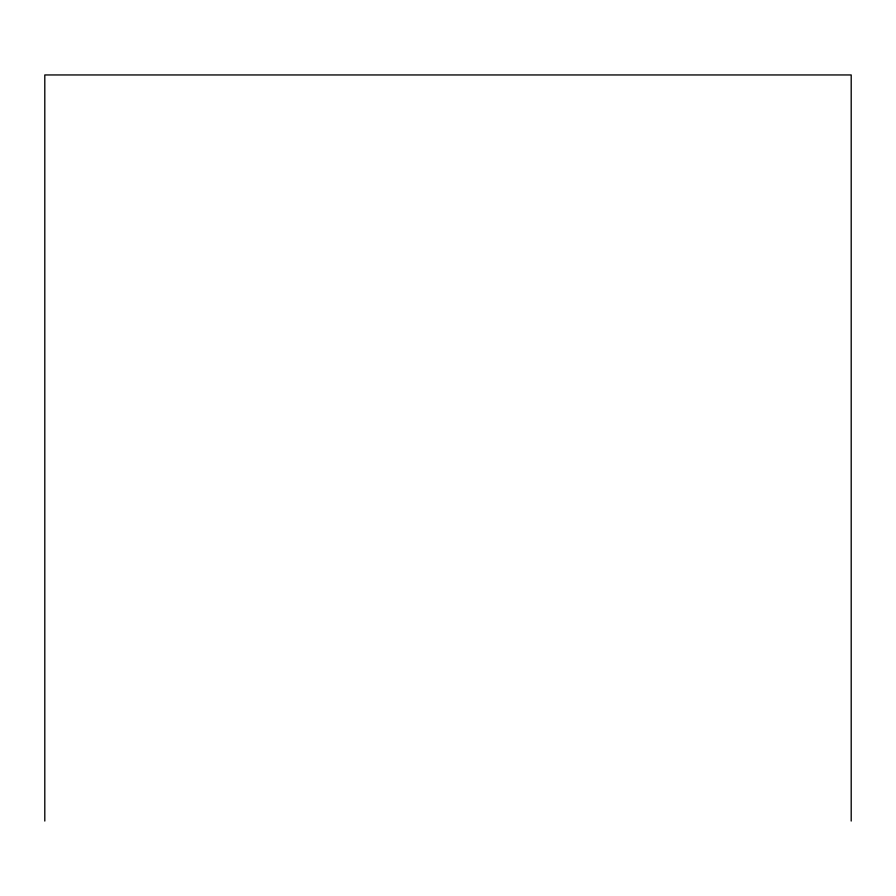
<?xml version="1.0" encoding="UTF-8"?>
<svg xmlns="http://www.w3.org/2000/svg" width="896" height="896" viewBox="0 0 896 896"><rect width="100%" height="100%" fill="white"/><g stroke="black" fill="none" stroke-linecap="round" stroke-linejoin="round"><path stroke-width="1.34" d="M851.2 821.05L851.2 74.95L44.8 74.95L44.8 821.05"/></g></svg>
